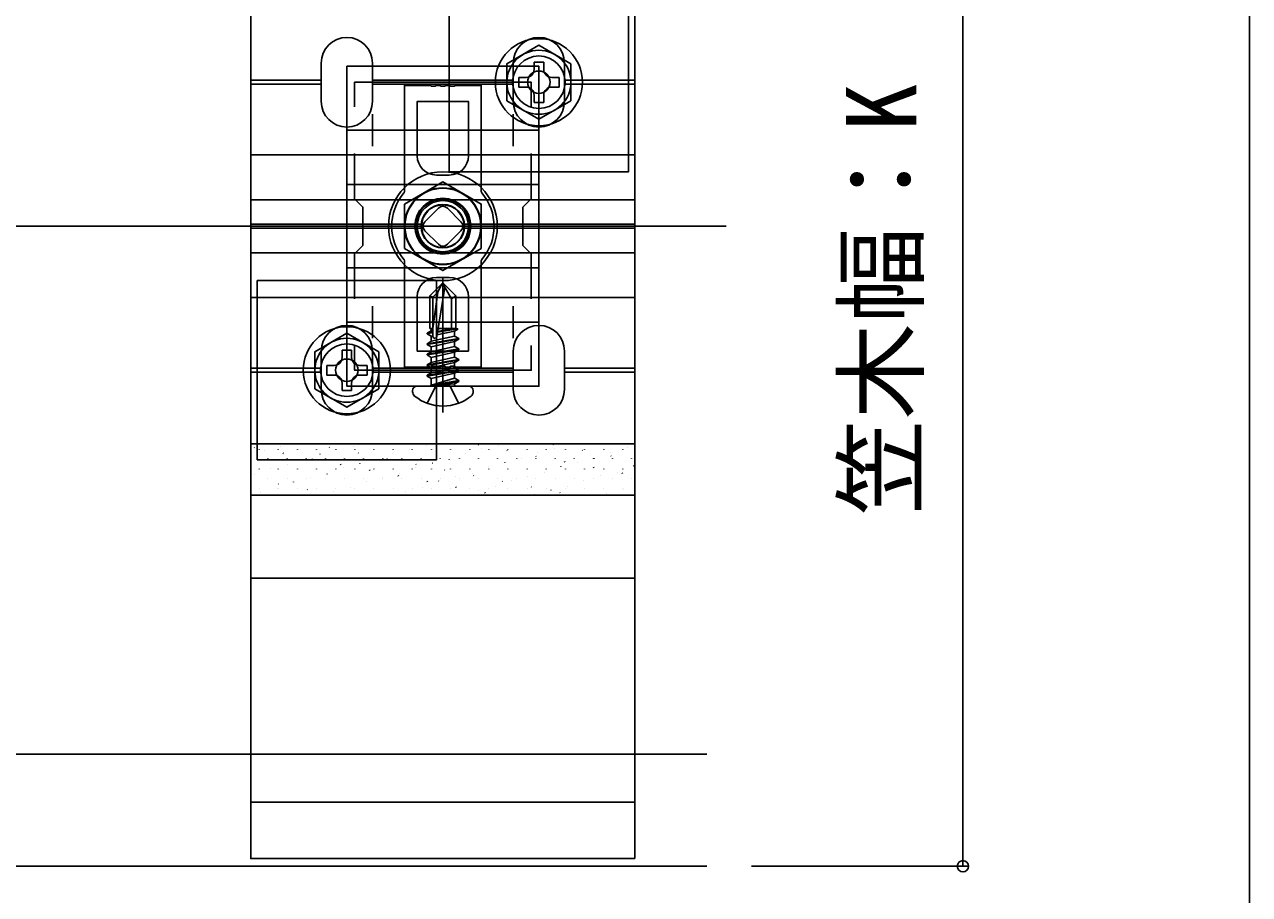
# Model space of a CAD drawing. Units: millimetres, scale not verified. Extents: x -875 to 875, y -1300 to 1294.
# Drawn here: x 683.6 to 875, y -494 to -358.1 of the extents above; entities that cross this region are included whole.
import ezdxf
from ezdxf.enums import TextEntityAlignment as Align

# ---------------------------------------------------------------- set-up
doc = ezdxf.new("R2010")
doc.units = ezdxf.units.MM
doc.header["$LTSCALE"] = 8
for name, color, linetype in [('0-2_YKK_11', 7, 'Continuous'), ('0-3_YKK_12', 2, 'Continuous'), ('0-4_YKK_13', 4, 'Continuous'), ('0-6_YKK_D', 6, 'Continuous'), ('0-7_YKK_ZWAK', 7, 'Continuous'), ('0-8_YSS_K', 3, 'Continuous')]:
    doc.layers.add(name, color=color, linetype=linetype)
doc.styles.add('ＭＳ ゴシック', font='')
doc.styles.get('ＭＳ ゴシック').set_extended_font_data('MS Gothic')

msp = doc.modelspace()

# ---------------------------------------------------------------- linework, layer by layer
at = {"layer": '0-2_YKK_11'}
for p, q in [((738, -372.1), (738, -377.1)), ((760, -372.1), (760, -377.1)), ((735.5, -374.6), (740.5, -374.6)), ((757.5, -374.6), (762.5, -374.6)), ((738, -402.1), (738, -407.1)), ((760, -402.1), (760, -407.1)), ((735.5, -404.6), (740.5, -404.6)), ((757.5, -404.6), (762.5, -404.6))]:
    msp.add_line(p, q, dxfattribs=at)
msp.add_lwpolyline([(734, -364.6), (734, -414.6), (764, -414.6), (764, -364.6)], close=True, dxfattribs=at)
for points in [[(735.2, -370.967), (735.2, -367.1), (762.8, -367.1), (762.8, -370.967)], [(735.2, -400.967), (735.2, -393.9), (736.5, -392.6), (736.5, -386.6), (735.2, -385.3), (735.2, -378.233)], [(762.8, -378.233), (762.8, -385.3), (761.5, -386.6), (761.5, -392.6), (762.8, -393.9), (762.8, -400.967)], [(762.8, -408.233), (762.8, -412.1), (735.2, -412.1), (735.2, -408.233)]]:
    msp.add_lwpolyline(points, dxfattribs=at)
at = {"layer": '0-3_YKK_12'}
msp.add_line((488.848, -489.6), (790.228, -489.6), dxfattribs=at)
msp.add_circle((749, -389.6), 6, dxfattribs=at)
at = {"layer": '0-4_YKK_13'}
for p, q in [((779, -488.4), (779, -290.8)), ((730, -370.1), (730, -364.1)), ((738, -370.1), (738, -364.1)), ((760, -370.1), (760, -364.1)), ((764.75, -363.95), (763.25, -363.95)), ((763.25, -363.95), (763.25, -365.1)), ((764.75, -365.1), (764.75, -363.95)), ((768, -370.1), (768, -364.1)), ((730, -366.8), (719, -366.8)), ((760, -366.8), (738, -366.8)), ((762, -366.35), (760.85, -366.35)), ((767.15, -366.35), (766, -366.35)), ((767.15, -366.35), (767.15, -367.85)), ((779, -366.8), (768, -366.8)), ((730, -367.4), (719, -367.4)), ((760, -367.4), (738, -367.4)), ((763.25, -369.1), (763.25, -370.25)), ((764.75, -370.25), (764.75, -369.1)), ((766, -367.85), (767.15, -367.85)), ((779, -367.4), (768, -367.4)), ((763.25, -370.25), (764.75, -370.25)), ((719, -378.45), (779, -378.45)), ((748, -381.6), (750, -381.6)), ((719, -385.45), (779, -385.45)), ((746.172, -388.893), (748.293, -386.772)), ((749.707, -386.772), (751.828, -388.893)), ((745.925, -389.3), (719, -389.3)), ((745.925, -389.9), (719, -389.9)), ((748.293, -392.428), (746.172, -390.307)), ((751.828, -390.307), (749.707, -392.428)), ((779, -389.3), (752.075, -389.3)), ((779, -389.9), (752.075, -389.9)), ((719, -393.75), (779, -393.75)), ((748, -397.6), (750, -397.6)), ((749, -418.7), (749, -397.598)), ((748.825, -398.6), (746.95, -400.475)), ((747.45, -405.6), (748.207, -399.926)), ((748.035, -406.853), (749.289, -399.101)), ((748.207, -399.926), (748.825, -398.6)), ((749.175, -398.6), (748.825, -398.6)), ((750.35, -400.938), (749, -398.6)), ((749.175, -398.6), (751.05, -400.475)), ((719, -400.75), (779, -400.75)), ((746.95, -405.6), (746.95, -400.475)), ((747.45, -400.682), (746.95, -400.475)), ((751.05, -405.6), (751.05, -400.475)), ((746.95, -405.6), (747.45, -405.6)), ((747.176, -405.6), (747.176, -405.93)), ((751.311, -405.624), (748.149, -406.151)), ((750.749, -405.6), (748.168, -406.03)), ((748.636, -405.6), (748.223, -405.693)), ((748.238, -405.6), (751.05, -405.6)), ((751.311, -405.624), (751.05, -405.6)), ((751.311, -405.624), (751.311, -405.624)), ((751.311, -405.624), (751.311, -405.69)), ((746.528, -406.303), (747.176, -405.93)), ((746.528, -406.303), (747.45, -406.095)), ((746.528, -406.421), (747.45, -406.213)), ((746.528, -406.421), (746.528, -406.303)), ((746.528, -406.421), (747.176, -406.795)), ((746.528, -407.951), (751.472, -407.127)), ((751.472, -407.245), (746.528, -408.069)), ((746.528, -407.951), (747.176, -407.578)), ((747.176, -405.93), (747.45, -405.868)), ((747.176, -406.795), (747.45, -406.733)), ((747.176, -407.578), (750.824, -406.754)), ((747.176, -407.578), (747.176, -406.795)), ((748.077, -406.591), (750.824, -405.971)), ((751.311, -405.69), (750.824, -405.971)), ((750.824, -406.754), (750.824, -405.971)), ((751.472, -407.127), (750.824, -406.754)), ((751.472, -407.245), (750.824, -407.619)), ((751.472, -407.245), (751.472, -407.127)), ((730, -409.1), (730, -415.1)), ((734.75, -408.95), (733.25, -408.95)), ((733.25, -408.95), (733.25, -410.1)), ((734.75, -410.1), (734.75, -408.95)), ((738, -409.1), (738, -415.1)), ((746.528, -408.069), (746.528, -407.951)), ((746.528, -408.069), (747.176, -408.443)), ((746.528, -409.599), (751.472, -408.775)), ((751.472, -408.893), (746.528, -409.717)), ((746.528, -409.599), (747.176, -409.225)), ((747.176, -408.443), (750.824, -407.619)), ((747.176, -409.225), (750.824, -408.401)), ((747.176, -409.225), (747.176, -408.443)), ((747.176, -410.091), (750.824, -409.267)), ((750.824, -408.401), (750.824, -407.619)), ((751.472, -408.775), (750.824, -408.401)), ((751.472, -408.893), (750.824, -409.267)), ((750.824, -410.049), (750.824, -409.267)), ((751.472, -408.893), (751.472, -408.775)), ((760, -409.1), (760, -415.1)), ((768, -409.1), (768, -415.1)), ((732, -411.35), (730.85, -411.35)), ((737.15, -411.35), (736, -411.35)), ((737.15, -411.35), (737.15, -412.85)), ((746.528, -409.717), (746.528, -409.599)), ((746.528, -409.717), (747.176, -410.091)), ((746.528, -411.247), (751.472, -410.423)), ((751.472, -410.541), (746.528, -411.365)), ((746.528, -411.247), (747.176, -410.873)), ((746.528, -411.365), (746.528, -411.247)), ((746.528, -411.365), (747.176, -411.739)), ((747.176, -410.873), (750.824, -410.049)), ((747.176, -410.873), (747.176, -410.091)), ((747.176, -411.739), (750.824, -410.915)), ((751.472, -410.423), (750.824, -410.049)), ((751.472, -410.541), (750.824, -410.915)), ((750.824, -411.697), (750.824, -410.915)), ((751.472, -410.541), (751.472, -410.423)), ((730, -411.8), (719, -411.8)), ((730, -412.4), (719, -412.4)), ((736, -412.85), (737.15, -412.85)), ((760, -411.8), (738, -411.8)), ((760, -412.4), (738, -412.4)), ((751.472, -412.189), (746.528, -413.013)), ((746.528, -412.895), (747.176, -412.521)), ((746.528, -413.013), (746.528, -412.895)), ((746.528, -413.013), (747.176, -413.386)), ((747.176, -412.521), (750.824, -411.697)), ((747.176, -412.521), (747.176, -411.739)), ((747.176, -413.386), (750.824, -412.562)), ((751.472, -412.189), (750.824, -412.562)), ((750.824, -413.345), (750.824, -412.562)), ((751.472, -412.189), (751.472, -412.071)), ((779, -411.8), (768, -411.8)), ((779, -412.4), (768, -412.4)), ((733.25, -414.1), (733.25, -415.25)), ((734.75, -415.25), (734.75, -414.1)), ((744.965, -414.6), (753.035, -414.6)), ((747.875, -414.6), (746.55, -417.257)), ((747.176, -414.4), (747.176, -413.386)), ((750.824, -413.345), (747.234, -414.425)), ((747.234, -414.425), (751.472, -413.719)), ((751.472, -413.837), (747.234, -414.543)), ((747.234, -414.543), (750.824, -414.21)), ((747.234, -414.543), (747.234, -414.425)), ((747.875, -414.6), (749, -414.002)), ((750.125, -414.6), (749, -414.002)), ((750.125, -414.6), (751.45, -417.257)), ((751.472, -413.837), (750.824, -414.21)), ((750.824, -414.4), (750.824, -414.21)), ((751.472, -413.837), (751.472, -413.719)), ((733.25, -415.25), (734.75, -415.25)), ((744.265, -415.462), (744.265, -415.3)), ((753.735, -415.462), (753.735, -415.3)), ((779, -423.6), (719, -423.6)), ((719.575, -424.232), (719.52, -424.149)), ((720.299, -424.524), (720.299, -424.474)), ((721.083, -424.633), (721.079, -424.624)), ((723.289, -424.524), (723.289, -424.474)), ((723.712, -424.034), (723.708, -424.025)), ((726.279, -424.524), (726.279, -424.474)), ((729.269, -424.524), (729.269, -424.474)), ((731.305, -424.196), (731.25, -424.113)), ((732.259, -424.524), (732.259, -424.474)), ((732.419, -424.557), (732.416, -424.547)), ((735.048, -423.958), (735.045, -423.948)), ((735.249, -424.524), (735.249, -424.474)), ((738.239, -424.524), (738.239, -424.474)), ((741.229, -424.524), (741.229, -424.474)), ((743.756, -424.48), (743.753, -424.471)), ((744.219, -424.524), (744.219, -424.474)), ((746.385, -423.881), (746.382, -423.872)), ((747.209, -424.524), (747.209, -424.474)), ((750.199, -424.524), (750.199, -424.474)), ((753.189, -424.524), (753.189, -424.474)), ((754.56, -423.816), (754.505, -423.733)), ((755.093, -424.403), (755.089, -424.394)), ((756.179, -424.524), (756.179, -424.474)), ((757.722, -423.805), (757.718, -423.795)), ((759.063, -424.7), (759.008, -424.617)), ((759.169, -424.524), (759.169, -424.474)), ((762.159, -424.524), (762.159, -424.474)), ((765.149, -424.524), (765.149, -424.474)), ((766.29, -423.78), (766.234, -423.697)), ((766.429, -424.327), (766.426, -424.317)), ((768.139, -424.524), (768.139, -424.474)), ((769.058, -423.728), (769.055, -423.718)), ((770.793, -424.664), (770.738, -424.581)), ((771.129, -424.524), (771.129, -424.474)), ((774.119, -424.524), (774.119, -424.474)), ((777.109, -424.524), (777.109, -424.474)), ((777.766, -424.25), (777.763, -424.241)), ((721.674, -425.949), (721.674, -425.899)), ((724.079, -425.117), (724.023, -425.033)), ((724.664, -425.949), (724.664, -425.899)), ((727.312, -426.179), (727.309, -426.169)), ((727.654, -425.949), (727.654, -425.899)), ((728.582, -426.001), (728.527, -425.918)), ((729.807, -425.203), (729.804, -425.193)), ((730.644, -425.949), (730.644, -425.899)), ((733.634, -425.949), (733.634, -425.899)), ((735.808, -425.081), (735.753, -424.997)), ((736.02, -426.701), (736.016, -426.691)), ((736.624, -425.949), (736.624, -425.899)), ((738.649, -426.102), (738.645, -426.093)), ((739.614, -425.949), (739.614, -425.899)), ((740.311, -425.965), (740.256, -425.882)), ((741.144, -425.126), (741.141, -425.117)), ((742.604, -425.949), (742.604, -425.899)), ((745.594, -425.949), (745.594, -425.899)), ((747.356, -426.624), (747.353, -426.615)), ((748.584, -425.949), (748.584, -425.899)), ((749.985, -426.025), (749.982, -426.016)), ((751.574, -425.949), (751.574, -425.899)), ((752.481, -425.049), (752.477, -425.04)), ((754.564, -425.949), (754.564, -425.899)), ((757.554, -425.949), (757.554, -425.899)), ((758.693, -426.548), (758.69, -426.538)), ((760.544, -425.949), (760.544, -425.899)), ((761.322, -425.949), (761.319, -425.939)), ((763.566, -425.585), (763.511, -425.501)), ((763.534, -425.949), (763.534, -425.899)), ((763.817, -424.973), (763.814, -424.963)), ((766.524, -425.949), (766.524, -425.899)), ((768.07, -426.469), (768.014, -426.386)), ((769.514, -425.949), (769.514, -425.899)), ((770.03, -426.471), (770.026, -426.462)), ((772.504, -425.949), (772.504, -425.899)), ((772.659, -425.872), (772.655, -425.863)), ((775.154, -424.896), (775.151, -424.887)), ((775.296, -425.549), (775.241, -425.465)), ((775.494, -425.949), (775.494, -425.899)), ((778.484, -425.949), (778.484, -425.899)), ((719.575, -428.4), (719.572, -428.39)), ((720.299, -427.564), (720.299, -427.514)), ((722.071, -427.424), (722.067, -427.414)), ((723.289, -427.564), (723.289, -427.514)), ((724.683, -426.778), (724.68, -426.768)), ((726.279, -427.564), (726.279, -427.514)), ((729.269, -427.564), (729.269, -427.514)), ((730.912, -428.323), (730.909, -428.313)), ((732.259, -427.564), (732.259, -427.514)), ((733.085, -426.886), (733.03, -426.802)), ((733.407, -427.347), (733.404, -427.338)), ((735.249, -427.564), (735.249, -427.514)), ((737.588, -427.77), (737.533, -427.687)), ((738.239, -427.564), (738.239, -427.514)), ((741.229, -427.564), (741.229, -427.514)), ((742.091, -428.655), (742.036, -428.571)), ((742.249, -428.246), (742.245, -428.237)), ((744.219, -427.564), (744.219, -427.514)), ((744.744, -427.27), (744.741, -427.261)), ((744.815, -426.85), (744.759, -426.766)), ((747.209, -427.564), (747.209, -427.514)), ((749.318, -427.734), (749.263, -427.651)), ((750.199, -427.564), (750.199, -427.514)), ((753.189, -427.564), (753.189, -427.514)), ((753.585, -428.17), (753.582, -428.16)), ((753.821, -428.619), (753.766, -428.535)), ((756.081, -427.194), (756.077, -427.184)), ((756.179, -427.564), (756.179, -427.514)), ((759.169, -427.564), (759.169, -427.514)), ((762.159, -427.564), (762.159, -427.514)), ((764.922, -428.093), (764.919, -428.084)), ((765.149, -427.564), (765.149, -427.514)), ((767.417, -427.117), (767.414, -427.108)), ((768.139, -427.564), (768.139, -427.514)), ((771.129, -427.564), (771.129, -427.514)), ((772.573, -427.354), (772.518, -427.27)), ((773.63, -428.615), (773.627, -428.606)), ((774.119, -427.564), (774.119, -427.514)), ((776.259, -428.016), (776.255, -428.007)), ((777.076, -428.238), (777.021, -428.155)), ((777.109, -427.564), (777.109, -427.514)), ((778.754, -427.04), (778.751, -427.031)), ((721.674, -428.989), (721.674, -428.939)), ((723.176, -430.544), (723.172, -430.534)), ((723.34, -429.919), (723.284, -429.836)), ((724.664, -428.989), (724.664, -428.939)), ((725.671, -429.568), (725.668, -429.558)), ((727.654, -428.989), (727.654, -428.939)), ((728.283, -428.922), (728.28, -428.912)), ((730.644, -428.989), (730.644, -428.939)), ((733.634, -428.989), (733.634, -428.939)), ((734.512, -430.467), (734.509, -430.458)), ((736.624, -428.989), (736.624, -428.939)), ((737.008, -429.491), (737.004, -429.482)), ((739.614, -428.989), (739.614, -428.939)), ((739.62, -428.845), (739.617, -428.836)), ((742.604, -428.989), (742.604, -428.939)), ((745.594, -428.989), (745.594, -428.939)), ((745.849, -430.39), (745.846, -430.381)), ((746.595, -429.539), (746.539, -429.456)), ((748.344, -429.414), (748.341, -429.405)), ((748.584, -428.989), (748.584, -428.939)), ((750.957, -428.768), (750.953, -428.759)), ((751.098, -430.423), (751.043, -430.34)), ((751.574, -428.989), (751.574, -428.939)), ((754.564, -428.989), (754.564, -428.939)), ((757.186, -430.314), (757.182, -430.304)), ((757.554, -428.989), (757.554, -428.939)), ((758.324, -429.503), (758.269, -429.42)), ((759.681, -429.338), (759.678, -429.328)), ((760.544, -428.989), (760.544, -428.939)), ((762.293, -428.692), (762.29, -428.682)), ((762.827, -430.387), (762.772, -430.304)), ((763.534, -428.989), (763.534, -428.939)), ((766.524, -428.989), (766.524, -428.939)), ((768.522, -430.237), (768.519, -430.228)), ((769.514, -428.989), (769.514, -428.939)), ((771.018, -429.261), (771.014, -429.252)), ((772.504, -428.989), (772.504, -428.939)), ((775.494, -428.989), (775.494, -428.939)), ((778.484, -428.989), (778.484, -428.939)), ((720.299, -430.604), (720.299, -430.554)), ((720.547, -431.143), (720.543, -431.133)), ((723.289, -430.604), (723.289, -430.554)), ((726.279, -430.604), (726.279, -430.554)), ((727.843, -430.804), (727.788, -430.72)), ((729.269, -430.604), (729.269, -430.554)), ((731.883, -431.066), (731.88, -431.057)), ((732.259, -430.604), (732.259, -430.554)), ((735.249, -430.604), (735.249, -430.554)), ((738.239, -430.604), (738.239, -430.554)), ((741.229, -430.604), (741.229, -430.554)), ((743.22, -430.989), (743.217, -430.98)), ((744.219, -430.604), (744.219, -430.554)), ((747.209, -430.604), (747.209, -430.554)), ((750.199, -430.604), (750.199, -430.554)), ((751.945, -431.559), (751.941, -431.549)), ((753.189, -430.604), (753.189, -430.554)), ((754.557, -430.913), (754.553, -430.903)), ((755.601, -431.308), (755.546, -431.224)), ((756.179, -430.604), (756.179, -430.554)), ((759.169, -430.604), (759.169, -430.554)), ((762.159, -430.604), (762.159, -430.554)), ((763.281, -431.482), (763.278, -431.473)), ((765.149, -430.604), (765.149, -430.554)), ((765.893, -430.836), (765.89, -430.827)), ((767.331, -431.272), (767.275, -431.188)), ((768.139, -430.604), (768.139, -430.554)), ((771.129, -430.604), (771.129, -430.554)), ((774.119, -430.604), (774.119, -430.554)), ((774.618, -431.405), (774.615, -431.396)), ((777.109, -430.604), (777.109, -430.554)), ((777.23, -430.759), (777.227, -430.75)), ((779, -444.6), (719, -444.6)), ((779, -479.6), (719, -479.6))]:
    msp.add_line(p, q, dxfattribs=at)
for points in [[(779, -488.4), (719, -488.4), (719, -290.8), (779, -290.8)], [(760.85, -366.35), (760.85, -367.85), (762, -367.85)], [(742.928, -384.392), (743, -384.196), (743, -367.6), (747.042, -367.6), (747.225, -367.72), (747.775, -367.72), (747.958, -367.6), (748.542, -367.6), (748.725, -367.72), (749.275, -367.72), (749.458, -367.6), (750.042, -367.6), (750.225, -367.72), (750.775, -367.72), (750.958, -367.6), (755, -367.6), (755, -384.196), (755.072, -384.392)], [(753, -378.6), (753, -370.1), (745, -370.1), (745, -378.6)], [(743, -411.6), (743, -395.004), (742.928, -394.808)], [(755.072, -394.808), (755, -395.004), (755, -411.6), (750.958, -411.6), (750.775, -411.48), (750.225, -411.48), (750.042, -411.6), (749.458, -411.6), (749.275, -411.48), (748.725, -411.48), (748.542, -411.6), (747.958, -411.6), (747.775, -411.48), (747.225, -411.48), (747.042, -411.6), (743, -411.6)], [(747.45, -406.806), (747.45, -400.682), (748.207, -399.926)], [(753, -400.6), (753, -409.1), (745, -409.1), (745, -400.6)], [(750.35, -405.6), (750.35, -400.938), (751.05, -400.475)], [(730.85, -411.35), (730.85, -412.85), (732, -412.85)], [(746.528, -412.895), (751.472, -412.071), (750.824, -411.697)], [(751.472, -413.837), (751.472, -413.719), (750.824, -413.345)]]:
    msp.add_lwpolyline(points, dxfattribs=at)
for points in [[(750, -381.1), (778, -381.1), (778, -353.1), (750, -353.1)], [(769, -364.213), (764, -361.326), (759, -364.213), (759, -369.987), (764, -372.874), (769, -369.987)], [(764, -374.6), (764, -404.6), (734, -404.6), (734, -374.6)], [(743, -386.136), (749, -382.672), (755, -386.136), (755, -393.064), (749, -396.528), (743, -393.064)], [(734, -396.1), (734, -383.1), (764, -383.1), (764, -396.1)], [(720, -426.1), (748, -426.1), (748, -398.1), (720, -398.1)], [(739, -409.213), (734, -406.326), (729, -409.213), (729, -414.987), (734, -417.874), (739, -414.987)], [(719, -431.6), (719, -423.6), (779, -423.6), (779, -431.6)]]:
    msp.add_lwpolyline(points, close=True, dxfattribs=at)
for centre, radius in [((764, -367.1), 6.8), ((764, -367.1), 5), ((764, -367.1), 4.1), ((764, -367.1), 1.75), ((749, -389.6), 8.5), ((749, -389.6), 8.5), ((749, -389.6), 5.928), ((749, -389.6), 4.375), ((749, -389.6), 4.25), ((749, -389.6), 4.25), ((749, -389.6), 4), ((749, -389.6), 4), ((749, -389.6), 4), ((749, -389.6), 3.4), ((749, -389.6), 3.324), ((749, -389.6), 3.32), ((734, -412.1), 6.8), ((734, -412.1), 5), ((734, -412.1), 4.1), ((734, -412.1), 1.75)]:
    msp.add_circle(centre, radius, dxfattribs=at)
for centre, radius, start, end in [((734, -364.1), 4, 0, 180), ((764, -364.1), 4, 0, 180), ((762, -365.1), 1.25, 270, 0), ((766, -365.1), 1.25, 180, 270), ((762, -369.1), 1.25, 0, 90), ((766, -369.1), 1.25, 90, 180), ((734, -370.1), 4, 180, 0), ((764, -370.1), 4, 180, 0), ((748, -378.6), 3, 180.00001, 269.99999), ((750, -378.6), 3, 270.00001, 359.99999), ((749, -389.6), 8, 139.3793, 220.6207), ((749, -389.6), 8, 319.3793, 40.6207), ((749, -387.479), 1, 45, 135), ((749, -389.6), 4.25, 179.99999, 0.00001), ((746.879, -389.6), 1, 135, 225), ((751.121, -389.6), 1, 315, 45), ((749, -391.721), 1, 225, 315), ((748, -400.6), 3, 90.00001, 179.99999), ((750, -400.6), 3, 0.00001, 89.99999), ((734, -409.1), 4, 0, 180), ((764, -409.1), 4, 0, 180), ((747.744, -406.806), 0.294, 180, 270), ((747.744, -406.806), 0.294, 270, 350.8071), ((732, -410.1), 1.25, 270, 0), ((736, -410.1), 1.25, 180, 270), ((732, -414.1), 1.25, 0, 90), ((736, -414.1), 1.25, 90, 180), ((734, -415.1), 4, 180, 0), ((744.965, -415.3), 0.7, 90, 180), ((746.976, -414.4), 0.2, 270, 360), ((751.024, -414.4), 0.2, 180, 270), ((753.035, -415.3), 0.7, 0, 90), ((764, -415.1), 4, 180, 0), ((745.127, -415.462), 0.862, 180, 230.87645), ((749, -410.7), 7, 230.87645, 270), ((749, -410.7), 7, 270, 309.12355), ((752.873, -415.462), 0.862, 309.12355, 0)]:
    msp.add_arc(centre, radius, start, end, dxfattribs=at)
at = {"layer": '0-6_YKK_D'}
for p, q in [((830.228, -489.6), (830.228, -289.6)), ((797.228, -489.6), (831.228, -489.6))]:
    msp.add_line(p, q, dxfattribs=at)
msp.add_circle((830.228, -489.6), 0.875, dxfattribs=at)
at = {"layer": '0-7_YKK_ZWAK'}
msp.add_lwpolyline([(-875, -1299.6), (875, -1299.6), (875, 1250.4)], dxfattribs=at)
at = {"layer": '0-8_YSS_K'}
for p, q in [((-201, -389.6), (793.228, -389.6)), ((-118.5, -472.1), (790.228, -472.1))]:
    msp.add_line(p, q, dxfattribs=at)

# ---------------------------------------------------------------- texts
at = {"layer": '0-6_YKK_D', "style": 'ＭＳ ゴシック'}
msp.add_text('笠木幅：K', height=11, rotation=90, dxfattribs=at).set_placement((826.268, -434.77), align=Align.BOTTOM_LEFT)

doc.saveas('drawing.dxf')
